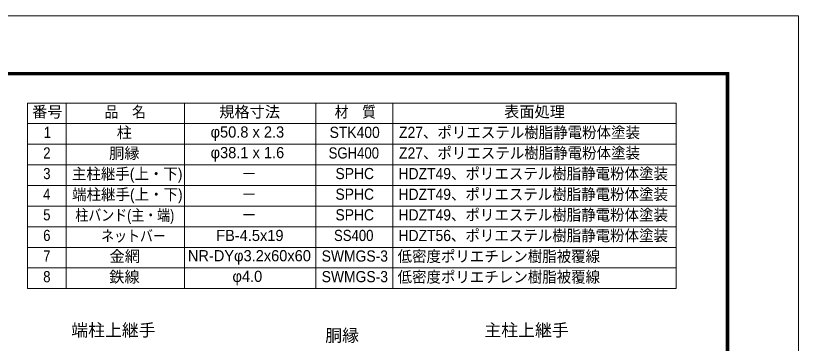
# Model space of a CAD drawing. Units: millimetres, scale not verified. Extents: x -4200 to 4200, y -2970 to 2970.
# Drawn here: x 1158 to 4200, y 1699 to 2970 of the extents above; entities that cross this region are included whole.
import ezdxf
from ezdxf.enums import TextEntityAlignment as Align

# ---------------------------------------------------------------- set-up
doc = ezdxf.new("R2010")
doc.units = ezdxf.units.MM
doc.header["$LTSCALE"] = 20
for name, color, linetype, lineweight in [('0-8_D-STR-TXT', 7, 'Continuous', 9), ('0-D_D-MTR-FRAM', 7, 'Continuous', 9), ('0-E_D-TTL', 7, 'Continuous', 9)]:
    doc.layers.add(name, color=color, linetype=linetype, lineweight=lineweight)
doc.layers.add('0-C_D-MTR-TXT', color=7, linetype='Continuous')
doc.styles.add('ＭＳ ゴシック', font='')
doc.styles.add('ＭＳ Ｐゴシック', font='')
doc.styles.get('ＭＳ ゴシック').set_extended_font_data('MS Gothic')
doc.styles.get('ＭＳ Ｐゴシック').set_extended_font_data('MS PGothic')

msp = doc.modelspace()

# ---------------------------------------------------------------- linework, layer by layer
at = {"layer": '0-D_D-MTR-FRAM'}
for p, q in [((1204.52, 2631.4), (3724.52, 2631.4)), ((1204.52, 2631.4), (1204.52, 1911.4)), ((1354.52, 2631.4), (1354.52, 1911.4)), ((1814.52, 2631.4), (1814.52, 1911.4)), ((2324.52, 2631.4), (2324.52, 1911.4)), ((2624.52, 2631.4), (2624.52, 1911.4)), ((3724.52, 2631.4), (3724.52, 1911.4)), ((1204.52, 2551.4), (3724.52, 2551.4)), ((1204.52, 2471.4), (3724.52, 2471.4)), ((1204.52, 2391.4), (3724.52, 2391.4)), ((1204.52, 2311.4), (3724.52, 2311.4)), ((1204.52, 2231.4), (3724.52, 2231.4)), ((1204.52, 2151.4), (3724.52, 2151.4)), ((1204.52, 2071.4), (3724.52, 2071.4)), ((1204.52, 1991.4), (3724.52, 1991.4)), ((1204.52, 1911.4), (3724.52, 1911.4))]:
    msp.add_line(p, q, dxfattribs=at)
at = {"layer": '0-E_D-TTL', "color": 2, "lineweight": 18}
msp.add_lwpolyline([(-4200.01, 2970.35), (4199.99, 2970.35), (4199.99, -2969.65), (-4200.01, -2969.65)], close=True, dxfattribs=at)
at = {"layer": '0-E_D-TTL'}
for points in [[(-3930.01, 2750.35), (3929.99, 2750.35), (3929.99, -2749.65), (-3930.01, -2749.65)], [(-3927.51, 2747.85), (3927.49, 2747.85), (3927.49, -2747.15), (-3927.51, -2747.15)], [(-3925.01, 2745.35), (3924.99, 2745.35), (3924.99, -2744.65), (-3925.01, -2744.65)], [(-3922.51, 2742.85), (3922.49, 2742.85), (3922.49, -2742.15), (-3922.51, -2742.15)], [(-3920.01, 2740.35), (3919.99, 2740.35), (3919.99, -2739.65), (-3920.01, -2739.65)]]:
    msp.add_lwpolyline(points, close=True, dxfattribs=at)

# ---------------------------------------------------------------- texts
at = {"layer": '0-8_D-STR-TXT', "style": 'ＭＳ ゴシック'}
for s, p in [('端柱上継手', (1373.92, 1711.76)), ('主柱上継手', (2979.65, 1711.76)), ('胴縁', (2361.1, 1691.06))]:
    msp.add_text(s, height=48.09, dxfattribs=at).set_placement(p, align=Align.BOTTOM_LEFT)
at = {"layer": '0-C_D-MTR-TXT', "style": 'ＭＳ Ｐゴシック'}
for s, height, p in [('番号', 43.4, (1221.72, 2562.72)), ('規格寸法', 43.4, (1948.88, 2562.4)), ('表面処理', 43.4, (3056.21, 2563.06)), ('柱', 43.4, (1550.68, 2482.4)), ('φ50.8 x 2.3', 43.4, (1915.4, 2484.32)), ('胴縁', 43.4, (1521, 2402.06)), ('φ38.1 x 1.6', 43.4, (1915.52, 2404.32)), ('－', 43.4, (2035.22, 2323.06)), ('－', 43.4, (2035.22, 2243.06)), ('－', 43.4, (2035.22, 2163.06)), ('FB-4.5x19', 43.38, (1937.3, 2082.96)), ('金網', 43.4, (1522.62, 2001.94)), ('NR-DYφ3.2x60x60', 43.38, (1827.12, 2004.32)), ('鉄線', 43.4, (1521.58, 1922.04)), ('φ4.0', 43.38, (2000.58, 1924.32))]:
    msp.add_text(s, height=height, dxfattribs=at).set_placement(p, align=Align.BOTTOM_LEFT)
for s, height, width, p in [('品\u3000名', 43.4, 0.9, (1503.86, 2562.16)), ('材\u3000質', 43.4, 0.9, (2397.96, 2562.6)), ('1', 43.4, 0.9, (1267.38, 2482.96)), ('STK400', 43.38, 0.95, (2378.18, 2482.96)), ('Z27、ポリエステル樹脂静電粉体塗装', 43.4, 0.95, (2648.08, 2482.74)), ('Z27、ポリエステル樹脂静電粉体塗装', 43.4, 0.95, (2648.08, 2402.74)), ('2', 43.4, 0.9, (1264.98, 2403.06)), ('SGH400', 43.38, 0.9, (2374.34, 2402.96)), ('3', 43.4, 0.9, (1264.98, 2323.06)), ('主柱継手(上・下)', 43.4, 0.95, (1376.64, 2322.16)), ('SPHC', 43.4, 0.95, (2400.92, 2323.06)), ('HDZT49、ポリエステル樹脂静電粉体塗装', 43.4, 0.95, (2646.04, 2322.74)), ('4', 43.4, 0.9, (1264.86, 2243.06)), ('端柱継手(上・下)', 43.4, 0.95, (1377.22, 2242.16)), ('SPHC', 43.4, 0.95, (2400.92, 2243.06)), ('HDZT49、ポリエステル樹脂静電粉体塗装', 43.4, 0.95, (2646.04, 2242.74)), ('柱バンド(主・端)', 43.38, 0.85, (1390.06, 2161.72)), ('HDZT49、ポリエステル樹脂静電粉体塗装', 43.4, 0.95, (2646.04, 2162.74)), ('5', 43.4, 0.9, (1264.98, 2163.06)), ('SPHC', 43.4, 0.95, (2400.92, 2163.06)), ('6', 43.4, 0.9, (1264.98, 2083.06)), ('ネットバー', 43.38, 0.85, (1490.12, 2081.14)), ('SS400', 43.38, 0.9, (2395.22, 2082.96)), ('HDZT56、ポリエステル樹脂静電粉体塗装', 43.4, 0.95, (2646.04, 2082.74)), ('7', 43.4, 0.9, (1264.86, 2003.06)), ('SWMGS-3', 43.4, 0.95, (2347.3, 2003.06)), ('低密度ポリエチレン樹脂被覆線', 43.38, 0.95, (2642.4, 2001.82)), ('8', 43.4, 0.9, (1264.98, 1923.06)), ('SWMGS-3', 43.4, 0.95, (2347.3, 1923.06)), ('低密度ポリエチレン樹脂被覆線', 43.38, 0.95, (2642.4, 1921.82))]:
    msp.add_text(s, height=height, dxfattribs=dict(at, width=width)).set_placement(p, align=Align.BOTTOM_LEFT)

doc.saveas('drawing.dxf')
